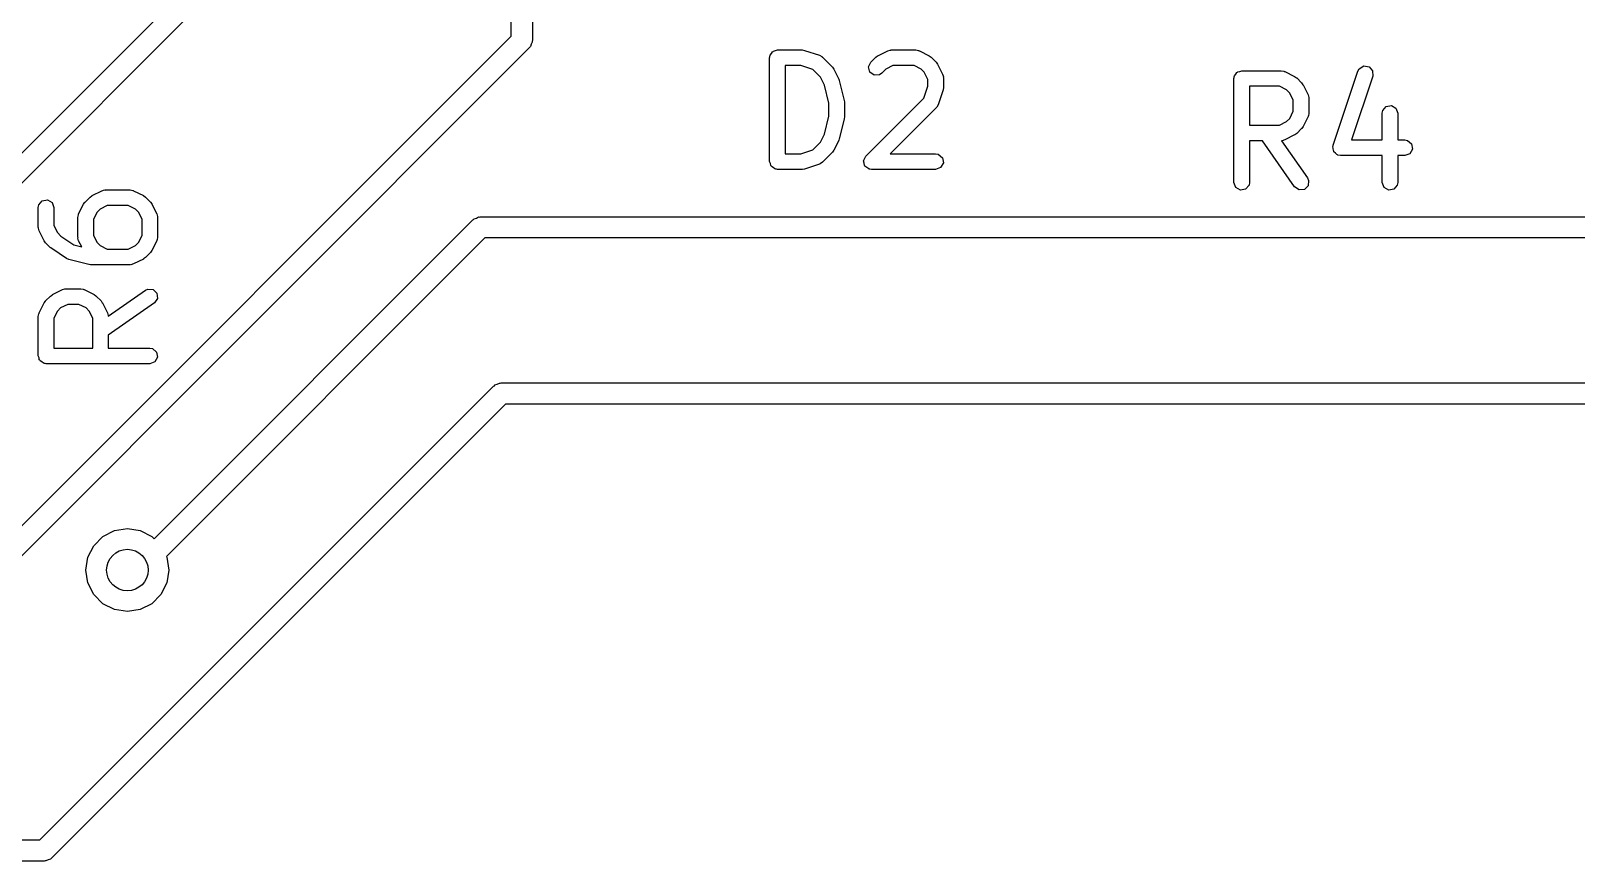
# Model space of a CAD drawing. Extents: x 96 to 198, y -147 to -47.
# Drawn here: x 148.07 to 162.96, y -94.6 to -86.61 of the extents above; entities that cross this region are included whole.
import ezdxf

# ---------------------------------------------------------------- set-up
doc = ezdxf.new("R2010")
doc.units = 0
doc.layers.add('BLACK', color=7, linetype='CONTINUOUS')

msp = doc.modelspace()

# ---------------------------------------------------------------- linework, layer by layer
at = {"layer": 'BLACK', "linetype": 'CONTINUOUS'}
for p, q in [((152.902, -79.6), (152.902, -86.7)), ((152.698, -86.6579), (152.698, -79.6421)), ((146.87, -88.8984), (149.899, -85.8693)), ((150.131, -85.925), (146.984, -89.0718)), ((146.006, -93.35), (152.698, -86.6579)), ((152.872, -86.7718), (146.12, -93.5234)), ((152.876, -86.7645), (152.872, -86.7718)), ((152.882, -86.7597), (152.876, -86.7645)), ((152.89, -86.7371), (152.882, -86.7597)), ((152.9, -86.7159), (152.89, -86.7371)), ((152.902, -86.7), (152.899, -86.7078)), ((152.899, -86.7078), (152.9, -86.7159)), ((155.187, -86.8674), (155.189, -86.8576)), ((155.187, -87.8674), (155.187, -86.8674)), ((155.188, -86.8544), (155.19, -86.8515)), ((155.189, -86.8576), (155.188, -86.8544)), ((155.19, -86.8515), (155.191, -86.8417)), ((155.191, -86.8417), (155.204, -86.8268)), ((155.204, -86.8268), (155.214, -86.8099)), ((155.214, -86.8099), (155.22, -86.8076)), ((155.22, -86.8076), (155.224, -86.8024)), ((155.224, -86.8024), (155.244, -86.799)), ((155.244, -86.799), (155.262, -86.7924)), ((155.262, -86.7924), (155.5, -86.7924)), ((155.5, -86.7924), (155.522, -86.7963)), ((155.522, -86.7963), (155.524, -86.7962)), ((155.524, -86.7962), (155.667, -86.8438)), ((155.667, -86.8438), (155.689, -86.8563)), ((155.689, -86.8563), (155.692, -86.8601)), ((155.692, -86.8601), (155.696, -86.862)), ((155.696, -86.862), (155.791, -86.9572)), ((156.14, -86.9561), (156.161, -86.9096)), ((156.161, -86.9096), (156.209, -86.862)), ((156.209, -86.862), (156.227, -86.8491)), ((156.227, -86.8491), (156.228, -86.8479)), ((156.228, -86.8479), (156.324, -86.8003)), ((156.324, -86.8003), (156.349, -86.7929)), ((156.349, -86.7929), (156.353, -86.7939)), ((156.353, -86.7939), (156.357, -86.7924)), ((156.357, -86.7924), (156.595, -86.7924)), ((156.595, -86.7924), (156.621, -86.7969)), ((156.621, -86.7969), (156.624, -86.7998)), ((156.624, -86.7998), (156.629, -86.8003)), ((156.629, -86.8003), (156.724, -86.8479)), ((156.724, -86.8479), (156.742, -86.8613)), ((156.742, -86.8613), (156.744, -86.862)), ((156.744, -86.862), (156.791, -86.9096)), ((156.791, -86.9096), (156.804, -86.928)), ((155.488, -86.9424), (155.337, -86.9424)), ((155.337, -86.9424), (155.337, -87.7924)), ((155.602, -86.9806), (155.488, -86.9424)), ((155.676, -87.0547), (155.602, -86.9806)), ((155.715, -87.1317), (155.676, -87.0547)), ((155.791, -86.9572), (155.804, -86.9756)), ((155.804, -86.9756), (155.805, -86.9767)), ((155.805, -86.9767), (155.853, -87.0719)), ((156.153, -87.0056), (156.14, -86.9561)), ((156.195, -87.0351), (156.153, -87.0056)), ((156.246, -87.0306), (156.195, -87.0351)), ((156.267, -87.0157), (156.246, -87.0306)), ((156.306, -86.9766), (156.267, -87.0157)), ((156.375, -86.9424), (156.306, -86.9766)), ((156.578, -86.9424), (156.375, -86.9424)), ((156.646, -86.9766), (156.578, -86.9424)), ((156.676, -87.007), (156.646, -86.9766)), ((156.711, -87.0756), (156.676, -87.007)), ((156.804, -86.928), (156.805, -86.9291)), ((156.805, -86.9291), (156.853, -87.0243)), ((156.853, -87.0243), (156.86, -87.0493)), ((156.86, -87.0493), (156.859, -87.0536)), ((156.859, -87.0536), (156.861, -87.0579)), ((156.861, -87.0579), (156.861, -87.1531)), ((159.659, -87.0674), (159.661, -87.0576)), ((159.659, -88.0674), (159.659, -87.0674)), ((159.661, -87.0544), (159.662, -87.0515)), ((159.661, -87.0576), (159.661, -87.0544)), ((159.662, -87.0515), (159.664, -87.0417)), ((159.664, -87.0417), (159.676, -87.0268)), ((159.676, -87.0268), (159.686, -87.0099)), ((159.686, -87.0099), (159.693, -87.0076)), ((159.693, -87.0076), (159.697, -87.0024)), ((159.697, -87.0024), (159.716, -86.999)), ((159.716, -86.999), (159.734, -86.9924)), ((159.734, -86.9924), (160.115, -86.9924)), ((160.115, -86.9924), (160.141, -86.9969)), ((160.141, -86.9969), (160.144, -86.9998)), ((160.144, -86.9998), (160.149, -87.0003)), ((160.149, -87.0003), (160.244, -87.0479)), ((160.244, -87.0479), (160.262, -87.0613)), ((160.262, -87.0613), (160.264, -87.062)), ((160.264, -87.062), (160.311, -87.1096)), ((160.616, -87.7103), (160.854, -86.996)), ((160.996, -87.0435), (160.791, -87.659)), ((160.854, -86.996), (160.866, -86.9731)), ((160.866, -86.9731), (160.91, -86.9463)), ((160.91, -86.9463), (160.961, -86.9538)), ((160.961, -86.9538), (160.995, -86.9922)), ((160.995, -86.9922), (160.996, -87.0435)), ((155.758, -87.3052), (155.715, -87.1317)), ((155.853, -87.0719), (155.856, -87.0843)), ((155.856, -87.0843), (155.858, -87.0873)), ((155.858, -87.0873), (155.906, -87.2778)), ((156.673, -87.2554), (156.711, -87.1409)), ((156.711, -87.1409), (156.711, -87.0756)), ((156.857, -87.1768), (156.809, -87.3197)), ((156.861, -87.1531), (156.857, -87.1752)), ((156.857, -87.1752), (156.857, -87.1768)), ((160.098, -87.1424), (159.809, -87.1424)), ((159.809, -87.1424), (159.809, -87.5162)), ((160.166, -87.1766), (160.098, -87.1424)), ((160.197, -87.207), (160.166, -87.1766)), ((160.231, -87.2756), (160.197, -87.207)), ((160.311, -87.1096), (160.324, -87.128)), ((160.324, -87.128), (160.325, -87.1291)), ((160.325, -87.1291), (160.373, -87.2243)), ((155.758, -87.4296), (155.758, -87.3052)), ((155.906, -87.2778), (155.907, -87.2927)), ((155.907, -87.2927), (155.908, -87.296)), ((155.908, -87.296), (155.908, -87.4388)), ((156.114, -87.8143), (156.673, -87.2554)), ((156.791, -87.349), (156.348, -87.7924)), ((156.793, -87.3449), (156.791, -87.349)), ((156.797, -87.3426), (156.793, -87.3449)), ((156.809, -87.3197), (156.797, -87.3426)), ((160.231, -87.383), (160.231, -87.2756)), ((160.373, -87.2243), (160.38, -87.2493)), ((160.38, -87.2493), (160.379, -87.2536)), ((160.379, -87.2536), (160.381, -87.2579)), ((160.381, -87.2579), (160.381, -87.4007)), ((161.092, -87.3751), (161.125, -87.3358)), ((161.125, -87.3358), (161.176, -87.3269)), ((161.176, -87.3269), (161.22, -87.3525)), ((161.22, -87.3525), (161.238, -87.4007)), ((155.715, -87.6031), (155.758, -87.4296)), ((155.906, -87.457), (155.858, -87.6475)), ((155.908, -87.4388), (155.906, -87.4535)), ((155.906, -87.4535), (155.906, -87.457)), ((159.809, -87.5162), (160.098, -87.5162)), ((160.098, -87.5162), (160.166, -87.4819)), ((160.166, -87.4819), (160.197, -87.4515)), ((160.197, -87.4515), (160.231, -87.383)), ((160.373, -87.4343), (160.325, -87.5295)), ((160.376, -87.4264), (160.373, -87.4298)), ((160.373, -87.4298), (160.373, -87.4343)), ((160.381, -87.4007), (160.376, -87.4264)), ((161.088, -87.4007), (161.092, -87.3751)), ((161.088, -87.659), (161.088, -87.4007)), ((161.238, -87.4007), (161.238, -87.659)), ((155.676, -87.6801), (155.715, -87.6031)), ((155.853, -87.6628), (155.805, -87.7581)), ((155.858, -87.6475), (155.853, -87.6593)), ((155.853, -87.6593), (155.853, -87.6628)), ((159.933, -87.6662), (159.809, -87.6662)), ((159.809, -87.6662), (159.809, -88.0674)), ((160.244, -88.1104), (159.933, -87.6662)), ((160.12, -87.6647), (160.116, -87.6658)), ((160.116, -87.6658), (160.367, -88.0244)), ((160.124, -87.6657), (160.12, -87.6647)), ((160.149, -87.6583), (160.124, -87.6657)), ((160.244, -87.6107), (160.149, -87.6583)), ((160.245, -87.6095), (160.244, -87.6107)), ((160.264, -87.5966), (160.245, -87.6095)), ((160.311, -87.549), (160.264, -87.5966)), ((160.312, -87.5475), (160.311, -87.549)), ((160.325, -87.5295), (160.312, -87.5475)), ((160.791, -87.659), (161.088, -87.659)), ((161.238, -87.659), (161.306, -87.659)), ((161.306, -87.659), (161.331, -87.6636)), ((161.331, -87.6636), (161.371, -87.6965)), ((155.337, -87.7924), (155.488, -87.7924)), ((155.488, -87.7924), (155.602, -87.7542)), ((155.602, -87.7542), (155.676, -87.6801)), ((155.791, -87.7776), (155.696, -87.8728)), ((155.792, -87.7761), (155.791, -87.7776)), ((155.805, -87.7581), (155.792, -87.7761)), ((156.104, -87.8348), (156.114, -87.8143)), ((156.348, -87.7924), (156.786, -87.7924)), ((156.786, -87.7924), (156.811, -87.7969)), ((156.811, -87.7969), (156.851, -87.8299)), ((160.613, -87.721), (160.616, -87.7161)), ((160.616, -87.7412), (160.613, -87.721)), ((160.616, -87.7161), (160.616, -87.7103)), ((160.617, -87.7616), (160.616, -87.7412)), ((160.621, -87.7659), (160.617, -87.7616)), ((160.622, -87.7715), (160.621, -87.7659)), ((160.638, -87.7847), (160.622, -87.7715)), ((160.651, -87.8), (160.638, -87.7847)), ((160.657, -87.8008), (160.651, -87.8)), ((160.661, -87.8045), (160.657, -87.8008)), ((160.687, -87.809), (160.661, -87.8045)), ((161.088, -87.809), (160.687, -87.809)), ((161.088, -88.0674), (161.088, -87.809)), ((161.306, -87.809), (161.238, -87.809)), ((161.238, -87.809), (161.238, -88.0674)), ((161.354, -87.7915), (161.306, -87.809)), ((161.38, -87.7471), (161.354, -87.7915)), ((161.371, -87.6965), (161.38, -87.7471)), ((155.194, -87.8857), (155.187, -87.8674)), ((155.197, -87.9049), (155.194, -87.8857)), ((155.202, -87.9092), (155.197, -87.9049)), ((155.204, -87.9156), (155.202, -87.9092)), ((155.221, -87.9253), (155.204, -87.9156)), ((155.236, -87.9379), (155.221, -87.9253)), ((155.246, -87.9396), (155.236, -87.9379)), ((155.249, -87.9412), (155.246, -87.9396)), ((155.252, -87.9407), (155.249, -87.9412)), ((155.262, -87.9424), (155.252, -87.9407)), ((155.5, -87.9424), (155.262, -87.9424)), ((155.502, -87.9418), (155.5, -87.9424)), ((155.524, -87.9385), (155.502, -87.9418)), ((155.667, -87.8909), (155.524, -87.9385)), ((155.67, -87.8881), (155.667, -87.8909)), ((155.675, -87.8877), (155.67, -87.8881)), ((155.696, -87.8728), (155.675, -87.8877)), ((156.092, -87.8608), (156.093, -87.8577)), ((156.098, -87.8826), (156.092, -87.8608)), ((156.093, -87.8544), (156.104, -87.8348)), ((156.093, -87.8577), (156.093, -87.8544)), ((156.102, -87.9049), (156.098, -87.8826)), ((156.104, -87.9071), (156.102, -87.9049)), ((156.105, -87.9104), (156.104, -87.9071)), ((156.124, -87.9233), (156.105, -87.9104)), ((156.141, -87.9379), (156.124, -87.9233)), ((156.146, -87.9387), (156.141, -87.9379)), ((156.147, -87.9398), (156.146, -87.9387)), ((156.151, -87.9395), (156.147, -87.9398)), ((156.167, -87.9424), (156.151, -87.9395)), ((156.786, -87.9424), (156.167, -87.9424)), ((156.834, -87.9248), (156.786, -87.9424)), ((156.86, -87.8804), (156.834, -87.9248)), ((156.851, -87.8299), (156.86, -87.8804)), ((159.677, -88.1156), (159.659, -88.0674)), ((159.805, -88.093), (159.772, -88.1323)), ((159.809, -88.0674), (159.805, -88.093)), ((160.286, -88.1398), (160.244, -88.1104)), ((160.374, -88.0991), (160.338, -88.1354)), ((160.367, -88.0244), (160.378, -88.048)), ((160.378, -88.048), (160.374, -88.0991)), ((161.106, -88.1156), (161.088, -88.0674)), ((161.233, -88.093), (161.2, -88.1323)), ((161.238, -88.0674), (161.233, -88.093)), ((148.147, -88.2839), (148.18, -88.2446)), ((148.18, -88.2446), (148.23, -88.2357)), ((148.23, -88.2357), (148.275, -88.2613)), ((148.275, -88.2613), (148.292, -88.3095)), ((148.579, -88.276), (148.592, -88.258)), ((148.592, -88.258), (148.593, -88.2565)), ((148.593, -88.2565), (148.641, -88.2089)), ((148.641, -88.2089), (148.659, -88.196)), ((148.659, -88.196), (148.66, -88.1948)), ((148.66, -88.1948), (148.755, -88.1472)), ((148.755, -88.1472), (148.78, -88.1398)), ((148.78, -88.1398), (148.785, -88.1408)), ((148.785, -88.1408), (148.789, -88.1393)), ((148.789, -88.1393), (149.027, -88.1393)), ((149.027, -88.1393), (149.053, -88.1438)), ((149.053, -88.1438), (149.056, -88.1467)), ((149.056, -88.1467), (149.06, -88.1472)), ((149.06, -88.1472), (149.156, -88.1948)), ((149.156, -88.1948), (149.174, -88.2082)), ((149.174, -88.2082), (149.175, -88.2089)), ((149.175, -88.2089), (149.223, -88.2565)), ((149.223, -88.2565), (149.236, -88.2749)), ((159.721, -88.1412), (159.677, -88.1156)), ((159.772, -88.1323), (159.721, -88.1412)), ((160.338, -88.1354), (160.286, -88.1398)), ((161.15, -88.1412), (161.106, -88.1156)), ((161.2, -88.1323), (161.15, -88.1412)), ((148.142, -88.3095), (148.147, -88.2839)), ((148.142, -88.5), (148.142, -88.3095)), ((148.292, -88.3095), (148.292, -88.4823)), ((148.523, -88.4048), (148.528, -88.3791)), ((148.523, -88.5952), (148.523, -88.4048)), ((148.528, -88.3791), (148.531, -88.3757)), ((148.531, -88.3712), (148.579, -88.276)), ((148.531, -88.3757), (148.531, -88.3712)), ((148.708, -88.3539), (148.673, -88.4225)), ((148.738, -88.3235), (148.708, -88.3539)), ((148.807, -88.2893), (148.738, -88.3235)), ((149.009, -88.2893), (148.807, -88.2893)), ((149.078, -88.3235), (149.009, -88.2893)), ((149.108, -88.3539), (149.078, -88.3235)), ((149.142, -88.4225), (149.108, -88.3539)), ((149.236, -88.2749), (149.237, -88.276)), ((149.237, -88.276), (149.284, -88.3712)), ((149.284, -88.3712), (149.292, -88.3962)), ((149.292, -88.3962), (149.291, -88.4005)), ((149.291, -88.4005), (149.292, -88.4048)), ((149.292, -88.4048), (149.292, -88.5952)), ((152.34, -88.4178), (152.363, -88.4105)), ((152.363, -88.4105), (152.384, -88.3997)), ((152.384, -88.3997), (152.392, -88.4009)), ((152.392, -88.4009), (152.4, -88.3984)), ((152.4, -88.3984), (166.416, -88.3984)), ((148.144, -88.5042), (148.142, -88.5)), ((148.143, -88.5086), (148.144, -88.5042)), ((148.15, -88.5335), (148.143, -88.5086)), ((148.198, -88.6288), (148.15, -88.5335)), ((148.292, -88.4823), (148.327, -88.5508)), ((148.327, -88.5508), (148.36, -88.5846)), ((148.673, -88.4225), (148.673, -88.5775)), ((149.142, -88.5775), (149.142, -88.4225)), ((149.258, -91.4988), (152.328, -88.4282)), ((152.328, -88.4282), (152.335, -88.4244)), ((152.335, -88.4244), (152.34, -88.4178)), ((148.199, -88.6299), (148.198, -88.6288)), ((148.212, -88.6483), (148.199, -88.6299)), ((148.26, -88.6959), (148.212, -88.6483)), ((148.263, -88.6974), (148.26, -88.6959)), ((148.271, -88.7053), (148.263, -88.6974)), ((148.414, -88.8005), (148.271, -88.7053)), ((148.36, -88.5846), (148.486, -88.6685)), ((148.486, -88.6685), (148.56, -88.687)), ((148.525, -88.5994), (148.523, -88.5952)), ((148.524, -88.6038), (148.525, -88.5994)), ((148.531, -88.6288), (148.524, -88.6038)), ((148.56, -88.687), (148.531, -88.6288)), ((148.673, -88.5775), (148.708, -88.646)), ((148.708, -88.646), (148.738, -88.6765)), ((148.738, -88.6765), (148.807, -88.7107)), ((149.009, -88.7107), (149.078, -88.6765)), ((149.078, -88.6765), (149.108, -88.646)), ((149.108, -88.646), (149.142, -88.5775)), ((149.284, -88.6288), (149.237, -88.724)), ((149.285, -88.6243), (149.284, -88.6288)), ((149.288, -88.6209), (149.285, -88.6243)), ((149.292, -88.5952), (149.288, -88.6209)), ((152.442, -88.6016), (149.376, -91.6677)), ((166.416, -88.6016), (152.442, -88.6016)), ((148.414, -88.8006), (148.414, -88.8005)), ((148.437, -88.8109), (148.414, -88.8006)), ((148.628, -88.8585), (148.437, -88.8109)), ((148.807, -88.7107), (149.009, -88.7107)), ((149.06, -88.8528), (149.035, -88.8602)), ((149.156, -88.8052), (149.06, -88.8528)), ((149.157, -88.804), (149.156, -88.8052)), ((149.175, -88.7911), (149.157, -88.804)), ((149.223, -88.7435), (149.175, -88.7911)), ((149.237, -88.724), (149.223, -88.742)), ((149.223, -88.742), (149.223, -88.7435)), ((148.631, -88.8581), (148.628, -88.8585)), ((148.646, -88.8607), (148.631, -88.8581)), ((149.027, -88.8607), (148.646, -88.8607)), ((149.031, -88.8592), (149.027, -88.8607)), ((149.035, -88.8602), (149.031, -88.8592)), ((148.26, -89.1613), (148.278, -89.1484)), ((148.278, -89.1484), (148.279, -89.1472)), ((148.279, -89.1472), (148.374, -89.0996)), ((148.374, -89.0996), (148.399, -89.0922)), ((148.399, -89.0922), (148.404, -89.0932)), ((148.404, -89.0932), (148.408, -89.0917)), ((148.408, -89.0917), (148.551, -89.0917)), ((148.551, -89.0917), (148.576, -89.0962)), ((148.576, -89.0962), (148.58, -89.0991)), ((148.58, -89.0991), (148.584, -89.0996)), ((148.584, -89.0996), (148.679, -89.1472)), ((148.679, -89.1472), (148.698, -89.1606)), ((148.816, -89.3562), (149.174, -89.1052)), ((149.174, -89.1052), (149.198, -89.0942)), ((149.198, -89.0942), (149.249, -89.0987)), ((149.249, -89.0987), (149.285, -89.135)), ((149.285, -89.135), (149.29, -89.1861)), ((148.15, -89.3236), (148.198, -89.2284)), ((148.198, -89.2284), (148.211, -89.2104)), ((148.211, -89.2104), (148.212, -89.2089)), ((148.212, -89.2089), (148.26, -89.1613)), ((148.357, -89.2759), (148.327, -89.3063)), ((148.426, -89.2417), (148.357, -89.2759)), ((148.533, -89.2417), (148.426, -89.2417)), ((148.602, -89.2759), (148.533, -89.2417)), ((148.632, -89.3063), (148.602, -89.2759)), ((148.698, -89.1606), (148.699, -89.1613)), ((148.699, -89.1613), (148.747, -89.2089)), ((148.747, -89.2089), (148.759, -89.2272)), ((148.759, -89.2272), (148.761, -89.2284)), ((148.761, -89.2284), (148.808, -89.3236)), ((149.26, -89.2281), (148.816, -89.539)), ((149.29, -89.1861), (149.26, -89.2281)), ((148.142, -89.3571), (148.147, -89.3315)), ((148.142, -89.7381), (148.142, -89.3571)), ((148.147, -89.3315), (148.15, -89.3281)), ((148.15, -89.3281), (148.15, -89.3236)), ((148.327, -89.3063), (148.292, -89.3748)), ((148.292, -89.3748), (148.292, -89.6631)), ((148.666, -89.3748), (148.632, -89.3063)), ((148.666, -89.6631), (148.666, -89.3748)), ((148.808, -89.3236), (148.816, -89.3486)), ((148.816, -89.3486), (148.815, -89.3529)), ((148.815, -89.3529), (148.816, -89.3562)), ((148.816, -89.539), (148.816, -89.6631)), ((148.149, -89.7564), (148.142, -89.7381)), ((148.292, -89.6631), (148.666, -89.6631)), ((148.816, -89.6631), (149.217, -89.6631)), ((149.217, -89.6631), (149.243, -89.6676)), ((149.243, -89.6676), (149.282, -89.7006)), ((149.282, -89.7006), (149.291, -89.7511)), ((148.152, -89.7756), (148.149, -89.7564)), ((148.158, -89.7799), (148.152, -89.7756)), ((148.16, -89.7863), (148.158, -89.7799)), ((148.177, -89.796), (148.16, -89.7863)), ((148.192, -89.8086), (148.177, -89.796)), ((148.201, -89.8103), (148.192, -89.8086)), ((148.204, -89.812), (148.201, -89.8103)), ((148.208, -89.8114), (148.204, -89.812)), ((148.217, -89.8131), (148.208, -89.8114)), ((149.217, -89.8131), (148.217, -89.8131)), ((149.266, -89.7955), (149.217, -89.8131)), ((149.291, -89.7511), (149.266, -89.7955)), ((152.428, -90.1282), (152.528, -90.0282)), ((152.528, -90.0282), (152.535, -90.0244)), ((152.535, -90.0244), (152.54, -90.0178)), ((152.54, -90.0178), (152.563, -90.0105)), ((152.563, -90.0105), (152.584, -89.9997)), ((152.584, -89.9997), (152.592, -90.0009)), ((152.592, -90.0009), (152.6, -89.9984)), ((152.6, -89.9984), (166.216, -89.9984)), ((148.158, -94.3984), (152.428, -90.1282)), ((152.428, -90.1282), (152.428, -90.1282)), ((152.572, -90.2718), (148.272, -94.5718)), ((152.642, -90.2016), (152.572, -90.2718)), ((166.216, -90.2016), (152.642, -90.2016)), ((148.676, -91.5649), (148.765, -91.4764)), ((148.765, -91.4764), (148.876, -91.4196)), ((148.876, -91.4196), (149, -91.4)), ((149, -91.4), (149.124, -91.4196)), ((149.124, -91.4196), (149.235, -91.4764)), ((149.235, -91.4764), (149.258, -91.4988)), ((148.6, -91.8), (148.62, -91.6764)), ((148.62, -91.6764), (148.676, -91.5649)), ((149.376, -91.6677), (149.38, -91.6764)), ((149.38, -91.6764), (149.4, -91.8)), ((148.62, -91.9236), (148.6, -91.8)), ((149.4, -91.8), (149.38, -91.9236)), ((148.676, -92.0351), (148.62, -91.9236)), ((149.38, -91.9236), (149.324, -92.0351)), ((148.765, -92.1236), (148.676, -92.0351)), ((148.876, -92.1804), (148.765, -92.1236)), ((149.235, -92.1236), (149.124, -92.1804)), ((149.324, -92.0351), (149.235, -92.1236)), ((149, -92.2), (148.876, -92.1804)), ((149.124, -92.1804), (149, -92.2)), ((147.9, -94.3984), (148.158, -94.3984)), ((148.2, -94.6016), (147.9, -94.6016)), ((148.208, -94.5991), (148.2, -94.6016)), ((148.216, -94.6003), (148.208, -94.5991)), ((148.237, -94.5895), (148.216, -94.6003)), ((148.26, -94.5822), (148.237, -94.5895)), ((148.265, -94.5756), (148.26, -94.5822)), ((148.272, -94.5718), (148.265, -94.5756))]:
    msp.add_line(p, q, dxfattribs=at)
at = {"layer": 'BLACK'}
msp.add_circle((149, -91.8), 0.2, dxfattribs=at)

doc.saveas('drawing.dxf')
